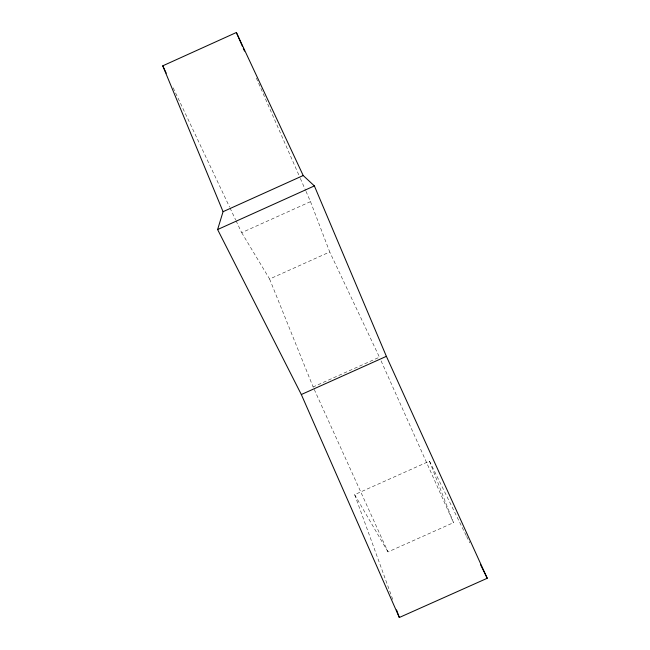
<?xml version="1.0" encoding="UTF-8"?>
<svg xmlns="http://www.w3.org/2000/svg" width="650" height="650" viewBox="0 0 650 650"><rect width="100%" height="100%" fill="white"/><g stroke="black" fill="none" stroke-linecap="round" stroke-linejoin="round"><path stroke-width="0.49" stroke-dasharray="3.25 2.44" d="M236.047 220.748L241.686 232.659L310.505 201.638L306.028 191.417M241.686 232.659L269.612 279.037L329.729 251.972L310.505 201.638M392.73 599.406L354.656 494.642L429.488 461.142L453.489 522.665L387.985 551.939L313.113 386.961L379.438 357.191L329.729 251.972M354.656 494.642L387.985 551.939M429.488 461.142L466.196 535.592M466.643 536.502L469.779 542.856M173.168 87.823L229.547 206.993M229.978 207.911L235.617 219.83M381.095 360.888L453.489 522.665M256.327 78.041L299.918 177.474M300.324 178.409L305.622 190.482M269.612 279.037L313.113 386.961"/><path stroke-width="0.97" d="M217.612 229.547L223.064 211.681L162.76 65.829L236.364 32.5L303.201 175.524L314.373 185.916L386.384 356.338L487.24 578.264L399.311 617.5L301.324 394.526L217.612 229.547L314.373 185.916M223.064 211.681L303.201 175.524M301.324 394.526L386.384 356.338M480.521 564.647L487.24 578.264M162.76 65.829L166.229 73.157M236.364 32.5L242.474 46.442M243.287 48.295L244.514 51.09M396.541 609.879L399.311 617.5"/></g></svg>
